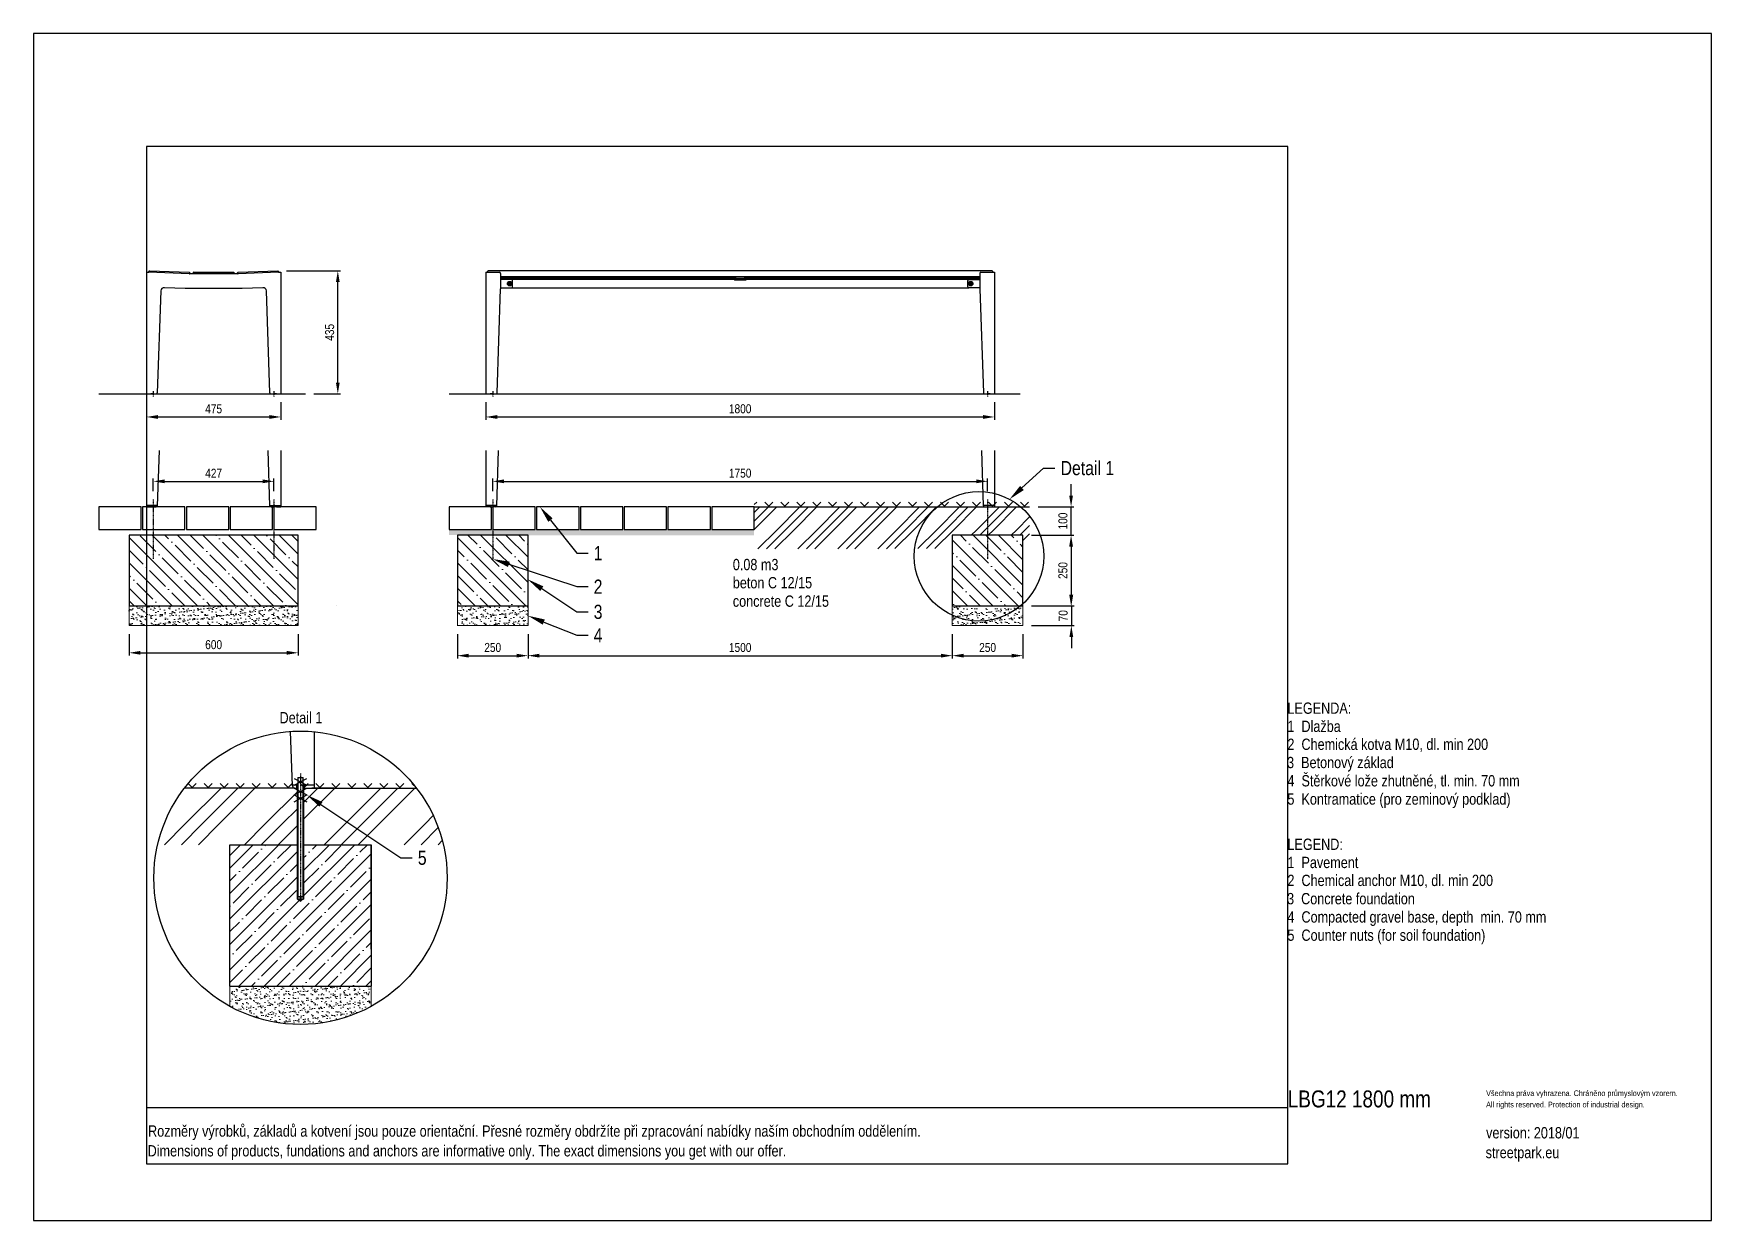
# Model space of a CAD drawing. Header units: millimetres. Extents: x 22162 to 28102, y 3160 to 7360.
import ezdxf
from ezdxf import colors
from ezdxf.entities.mleader import LeaderData, LeaderLine
from ezdxf.lldxf.tags import DXFTag
from ezdxf.math import Vec2, Vec3

# ---------------------------------------------------------------- set-up
doc = ezdxf.new("R2010")
doc.units = ezdxf.units.MM
doc.header["$LTSCALE"] = 0.3
doc.linetypes.add('DashDot', pattern=[15, 9, -3, 0, -3])
doc.layers.add('Nekreslit', color=6, linetype='Continuous', plot=False)
doc.layers.add('SRAFY', color=251, linetype='Continuous', lineweight=13)
doc.styles.add('SEACAD_Arial', font='arial.ttf', dxfattribs={"width": 0.8})
tags = doc.linetypes.add('HIDDEN2', pattern=[4.7625, 3.175, -1.5875]).pattern_tags.tags
tags[6:7] = [DXFTag(74, 4), DXFTag(75, 0), DXFTag(340, '0'), DXFTag(46, 0.0), DXFTag(50, 0.0), DXFTag(44, 0.0), DXFTag(45, 0.0)]
tags[4:5] = [DXFTag(74, 4), DXFTag(75, 0), DXFTag(340, '0'), DXFTag(46, 0.0), DXFTag(50, 0.0), DXFTag(44, 0.0), DXFTag(45, 0.0)]
doc.dimstyles.new('ISO-25', dxfattribs={"dimtxt": 1.6, "dimasz": 2, "dimexe": 0.5, "dimexo": 1.5, "dimtad": 1, "dimdec": 0, "dimtxsty": 'SEACAD_Arial', "dimcen": 2, "dimadec": 0, "dimazin": 0, "dimtfac": 1, "dimtdec": 0, "dimtmove": 0, "dimatfit": 3, "dimfxl": 1, "dimarcsym": 0})

# ---------------------------------------------------------------- blocks, each defined once
blk = doc.blocks.new('*D177')
at = {"color": 0, "lineweight": -2, "transparency": 16777216}
for p, q in [((23787.6, 5740.8), (23787.6, 5785)), ((23827.6, 5775), (25499.6, 5775)), ((25539.6, 5740.8), (25539.6, 5785))]:
    blk.add_line(p, q, dxfattribs=at)
at = {"color": 0, "transparency": 16777216}
for points in [[(23827.6, 5781.7), (23827.6, 5768.3), (23787.6, 5775)], [(25499.6, 5781.7), (25499.6, 5768.3), (25539.6, 5775)]]:
    blk.add_solid(points, dxfattribs=at)
at = {"layer": 'Defpoints', "color": 0, "transparency": 16777216}
for p in [(25539.6, 5775), (23787.6, 5710.8), (25539.6, 5710.8)]:
    blk.add_point(p, dxfattribs=at)
at = {"color": 0, "transparency": 16777216, "insert": (24663.6, 5803.8), "char_height": 32, "attachment_point": 5, "style": 'SEACAD_Arial'}
blk.add_mtext('1750', dxfattribs=at)
blk = doc.blocks.new('*D178')
at = {"color": 0, "lineweight": -2, "transparency": 16777216}
for p, q in [((25708.7, 5584.4), (25845.1, 5584.4)), ((25835.1, 5544.4), (25835.1, 5374.4)), ((25694.6, 5334.4), (25845.1, 5334.4))]:
    blk.add_line(p, q, dxfattribs=at)
at = {"color": 0, "transparency": 16777216}
for points in [[(25828.4, 5544.4), (25841.8, 5544.4), (25835.1, 5584.4)], [(25828.4, 5374.4), (25841.8, 5374.4), (25835.1, 5334.4)]]:
    blk.add_solid(points, dxfattribs=at)
at = {"layer": 'Defpoints', "color": 0, "transparency": 16777216}
for p in [(25678.7, 5584.4), (25664.6, 5334.4), (25835.1, 5334.4)]:
    blk.add_point(p, dxfattribs=at)
at = {"color": 0, "transparency": 16777216, "insert": (25806.3, 5459.4), "char_height": 32, "attachment_point": 5, "rotation": 90, "style": 'SEACAD_Arial'}
blk.add_mtext('250', dxfattribs=at)
blk = doc.blocks.new('*D179')
at = {"color": 0, "lineweight": -2, "transparency": 16777216}
for p, q in [((25836.1, 5374.4), (25836.1, 5414.4)), ((25694.6, 5334.4), (25846.1, 5334.4)), ((25836.1, 5334.4), (25836.1, 5264.4)), ((25694.6, 5264.4), (25846.1, 5264.4)), ((25836.1, 5224.4), (25836.1, 5184.4))]:
    blk.add_line(p, q, dxfattribs=at)
at = {"color": 0, "transparency": 16777216}
for points in [[(25829.4, 5374.4), (25842.7, 5374.4), (25836.1, 5334.4)], [(25829.4, 5224.4), (25842.7, 5224.4), (25836.1, 5264.4)]]:
    blk.add_solid(points, dxfattribs=at)
at = {"layer": 'Defpoints', "color": 0, "transparency": 16777216}
for p in [(25664.6, 5334.4), (25664.6, 5264.4), (25836.1, 5264.4)]:
    blk.add_point(p, dxfattribs=at)
at = {"color": 0, "transparency": 16777216, "insert": (25807.2, 5299.4), "char_height": 32, "attachment_point": 5, "rotation": 90, "style": 'SEACAD_Arial'}
blk.add_mtext('70', dxfattribs=at)
blk = doc.blocks.new('*D180')
at = {"color": 0, "lineweight": -2, "transparency": 16777216}
for p, q in [((23662.6, 5234.4), (23662.6, 5148.1)), ((23912.6, 5234.4), (23912.6, 5148.1)), ((23702.6, 5158.1), (23872.6, 5158.1))]:
    blk.add_line(p, q, dxfattribs=at)
at = {"color": 0, "transparency": 16777216}
for points in [[(23702.6, 5164.8), (23702.6, 5151.5), (23662.6, 5158.1)], [(23872.6, 5164.8), (23872.6, 5151.5), (23912.6, 5158.1)]]:
    blk.add_solid(points, dxfattribs=at)
at = {"layer": 'Defpoints', "color": 0, "transparency": 16777216}
for p in [(23662.6, 5264.4), (23912.6, 5264.4), (23912.6, 5158.1)]:
    blk.add_point(p, dxfattribs=at)
at = {"color": 0, "transparency": 16777216, "insert": (23787.6, 5187), "char_height": 32, "attachment_point": 5, "style": 'SEACAD_Arial'}
blk.add_mtext('250', dxfattribs=at)
blk = doc.blocks.new('*D181')
at = {"color": 0, "lineweight": -2, "transparency": 16777216}
for p, q in [((25414.6, 5234.4), (25414.6, 5148.1)), ((25664.6, 5234.4), (25664.6, 5148.1)), ((25454.6, 5158.1), (25624.6, 5158.1))]:
    blk.add_line(p, q, dxfattribs=at)
at = {"color": 0, "transparency": 16777216}
for points in [[(25454.6, 5164.8), (25454.6, 5151.4), (25414.6, 5158.1)], [(25624.6, 5164.8), (25624.6, 5151.4), (25664.6, 5158.1)]]:
    blk.add_solid(points, dxfattribs=at)
at = {"layer": 'Defpoints', "color": 0, "transparency": 16777216}
for p in [(25414.6, 5264.4), (25664.6, 5264.4), (25664.6, 5158.1)]:
    blk.add_point(p, dxfattribs=at)
at = {"color": 0, "transparency": 16777216, "insert": (25539.6, 5186.9), "char_height": 32, "attachment_point": 5, "style": 'SEACAD_Arial'}
blk.add_mtext('250', dxfattribs=at)
blk = doc.blocks.new('*D175')
at = {"color": 0, "lineweight": -2, "transparency": 16777216}
for p, q in [((23912.6, 5234.4), (23912.6, 5148.1)), ((25414.6, 5234.4), (25414.6, 5148.1)), ((23952.6, 5158.1), (25374.6, 5158.1))]:
    blk.add_line(p, q, dxfattribs=at)
at = {"color": 0, "transparency": 16777216}
for points in [[(23952.6, 5164.8), (23952.6, 5151.4), (23912.6, 5158.1)], [(25374.6, 5164.8), (25374.6, 5151.4), (25414.6, 5158.1)]]:
    blk.add_solid(points, dxfattribs=at)
at = {"layer": 'Defpoints', "color": 0, "transparency": 16777216}
for p in [(23912.6, 5264.4), (25414.6, 5264.4), (25414.6, 5158.1)]:
    blk.add_point(p, dxfattribs=at)
at = {"color": 0, "transparency": 16777216, "insert": (24663.6, 5186.9), "char_height": 32, "attachment_point": 5, "style": 'SEACAD_Arial'}
blk.add_mtext('1500', dxfattribs=at)
blk = doc.blocks.new('*D176')
at = {"color": 0, "lineweight": -2, "transparency": 16777216}
for p, q in [((25835.1, 5724.7), (25835.1, 5764.7)), ((25718.1, 5684.7), (25845.1, 5684.7)), ((25835.1, 5584.4), (25835.1, 5684.7)), ((25694.6, 5584.4), (25845.1, 5584.4)), ((25835.1, 5544.4), (25835.1, 5504.4))]:
    blk.add_line(p, q, dxfattribs=at)
at = {"color": 0, "transparency": 16777216}
for points in [[(25828.4, 5724.7), (25841.8, 5724.7), (25835.1, 5684.7)], [(25828.4, 5544.4), (25841.8, 5544.4), (25835.1, 5584.4)]]:
    blk.add_solid(points, dxfattribs=at)
at = {"layer": 'Defpoints', "color": 0, "transparency": 16777216}
for p in [(25688.1, 5684.7), (25835.1, 5684.7), (25664.6, 5584.4)]:
    blk.add_point(p, dxfattribs=at)
at = {"color": 0, "transparency": 16777216, "insert": (25806.3, 5634.6), "char_height": 32, "attachment_point": 5, "rotation": 90, "style": 'SEACAD_Arial'}
blk.add_mtext('100', dxfattribs=at)
blk = doc.blocks.new('*D170')
at = {"color": 0, "lineweight": -2, "transparency": 16777216}
for p, q in [((22500.6, 5234.5), (22500.6, 5158.2)), ((23098.6, 5234.5), (23098.6, 5158.2)), ((22540.6, 5168.2), (23058.6, 5168.2))]:
    blk.add_line(p, q, dxfattribs=at)
at = {"color": 0, "transparency": 16777216}
for points in [[(22540.6, 5174.9), (22540.6, 5161.5), (22500.6, 5168.2)], [(23058.6, 5174.9), (23058.6, 5161.5), (23098.6, 5168.2)]]:
    blk.add_solid(points, dxfattribs=at)
at = {"layer": 'Defpoints', "color": 0, "transparency": 16777216}
for p in [(22500.6, 5264.5), (23098.6, 5264.5), (23098.6, 5168.2)]:
    blk.add_point(p, dxfattribs=at)
at = {"color": 0, "transparency": 16777216, "insert": (22799.6, 5197), "char_height": 32, "attachment_point": 5, "style": 'SEACAD_Arial'}
blk.add_mtext('600', dxfattribs=at)
blk = doc.blocks.new('*D171')
at = {"color": 0, "lineweight": -2, "transparency": 16777216}
for p, q in [((23763.6, 6054.7), (23763.6, 5992.8)), ((23803.6, 6002.8), (25523.6, 6002.8)), ((25563.6, 6054.7), (25563.6, 5992.8))]:
    blk.add_line(p, q, dxfattribs=at)
at = {"color": 0, "transparency": 16777216}
for points in [[(23803.6, 6009.5), (23803.6, 5996.1), (23763.6, 6002.8)], [(25523.6, 6009.5), (25523.6, 5996.1), (25563.6, 6002.8)]]:
    blk.add_solid(points, dxfattribs=at)
at = {"layer": 'Defpoints', "color": 0, "transparency": 16777216}
for p in [(23763.6, 6084.7), (25563.6, 6084.7), (25563.6, 6002.8)]:
    blk.add_point(p, dxfattribs=at)
at = {"color": 0, "transparency": 16777216, "insert": (24663.6, 6031.6), "char_height": 32, "attachment_point": 5, "style": 'SEACAD_Arial'}
blk.add_mtext('1800', dxfattribs=at)
blk = doc.blocks.new('*D172')
at = {"color": 0, "lineweight": -2, "transparency": 16777216}
for p, q in [((22562.1, 6054.7), (22562.1, 5992.8)), ((22602.1, 6002.8), (22997.1, 6002.8)), ((23037.1, 6054.7), (23037.1, 5992.8))]:
    blk.add_line(p, q, dxfattribs=at)
at = {"color": 0, "transparency": 16777216}
for points in [[(22602.1, 6009.5), (22602.1, 5996.1), (22562.1, 6002.8)], [(22997.1, 6009.5), (22997.1, 5996.1), (23037.1, 6002.8)]]:
    blk.add_solid(points, dxfattribs=at)
at = {"layer": 'Defpoints', "color": 0, "transparency": 16777216}
for p in [(22562.1, 6084.7), (23037.1, 6084.7), (23037.1, 6002.8)]:
    blk.add_point(p, dxfattribs=at)
at = {"color": 0, "transparency": 16777216, "insert": (22799.6, 6031.6), "char_height": 32, "attachment_point": 5, "style": 'SEACAD_Arial'}
blk.add_mtext('475', dxfattribs=at)
blk = doc.blocks.new('*D197')
at = {"color": 0, "lineweight": -2, "transparency": 16777216}
for p, q in [((23057, 6519.9), (23249.2, 6519.9)), ((23239.2, 6124.7), (23239.2, 6479.9)), ((23154.4, 6084.7), (23249.2, 6084.7))]:
    blk.add_line(p, q, dxfattribs=at)
at = {"color": 0, "transparency": 16777216}
for points in [[(23232.5, 6479.9), (23245.8, 6479.9), (23239.2, 6519.9)], [(23232.5, 6124.7), (23245.8, 6124.7), (23239.2, 6084.7)]]:
    blk.add_solid(points, dxfattribs=at)
at = {"layer": 'Defpoints', "color": 0, "transparency": 16777216}
for p in [(23027, 6519.9), (23239.2, 6519.9), (23124.4, 6084.7)]:
    blk.add_point(p, dxfattribs=at)
at = {"color": 0, "transparency": 16777216, "insert": (23210.3, 6302.3), "char_height": 32, "attachment_point": 5, "rotation": 90, "style": 'SEACAD_Arial'}
blk.add_mtext('435', dxfattribs=at)
blk = doc.blocks.new('*D201')
at = {"color": 0, "lineweight": -2, "transparency": 16777216}
for p, q in [((22586.1, 5740.7), (22586.1, 5785)), ((22626.1, 5775), (22973.1, 5775)), ((23013.1, 5740.7), (23013.1, 5785))]:
    blk.add_line(p, q, dxfattribs=at)
at = {"color": 0, "transparency": 16777216}
for points in [[(22626.1, 5781.7), (22626.1, 5768.3), (22586.1, 5775)], [(22973.1, 5781.7), (22973.1, 5768.3), (23013.1, 5775)]]:
    blk.add_solid(points, dxfattribs=at)
at = {"layer": 'Defpoints', "color": 0, "transparency": 16777216}
for p in [(23013.1, 5775), (22586.1, 5710.7), (23013.1, 5710.7)]:
    blk.add_point(p, dxfattribs=at)
at = {"color": 0, "transparency": 16777216, "insert": (22799.6, 5803.6), "char_height": 32, "attachment_point": 5, "style": 'SEACAD_Arial'}
blk.add_mtext('427', dxfattribs=at)

msp = doc.modelspace()

# ---------------------------------------------------------------- hatches: boundary and pattern name
at = {"layer": 'SRAFY'}
h = msp.add_hatch(dxfattribs=at)
h.set_pattern_fill('TERACO', color=256, scale=20)
h.set_pattern_definition([(45, (17297.682, 370.084), (-28.28427, 28.28427), [20, -20]), (135, (17354.25, 370.084), (-28.28427, -28.28427), [20, -20])])
h.paths.add_polyline_path([(24713.2, 5684.7), (24713.2, 5707.8), (25688.1, 5707.8), (25688.1, 5684.8)])
h = msp.add_hatch(dxfattribs=at)
h.set_pattern_fill('GOST_GROUND', color=256, scale=10)
h.set_pattern_definition([(45, (17297.68, 370.08), (141.4214, -9e-15), [200]), (45, (17327.68, 370.08), (141.4214, -9e-15), [200]), (45, (17357.68, 370.08), (141.4214, -9e-15), [200])])
h.paths.add_polyline_path([(25414.6, 5537.1), (24713.1, 5536), (24713.1, 5683.7), (25688.1, 5684.7), (25688.1, 5537.3), (25664.6, 5537.3), (25664.6, 5584.4), (25414.6, 5584.4)])
h = msp.add_hatch(dxfattribs=at)
h.set_pattern_fill('ANSI35', color=256, scale=10, angle=90)
h.set_pattern_definition([(135, (15613.28, 71.07), (-44.9013, -44.9013), []), (135, (15613.28, 115.974), (-44.9013, -44.9013), [79.375, -15.875, 0, -15.875])])
h.paths.add_polyline_path([(22500.6, 5584.9), (22500.6, 5334.5), (23098.7, 5334.5), (23098.6, 5584.5)])
h = msp.add_hatch(dxfattribs=at)
h.set_pattern_fill('AR-SAND', color=256, scale=0.5)
h.set_pattern_definition([(37.5, (17097.682, 370.084), (-0.800016, 24.47066), [0, -19.304, 0, -21.59, 0, -20.6375]), (7.5, (17097.682, 370.084), (22.47616, 35.84126), [0, -10.414, 0, -17.399, 0, -6.6675]), (327.5, (17082.061, 370.084), (39.54962, 0.07186), [0, -6.35, 0, -22.86, 0, -29.845]), (317.5, (17082.06, 370.084), (38.17782, 11.14647), [0, -3.175, 0, -14.986, 0, -17.145])])
h.paths.add_polyline_path([(23633.1, 5604.7), (23633.1, 5584.8), (23663.7, 5584.7), (23783.6, 5584.6), (23783.6, 5604.7)])
h.paths.add_polyline_path([(24713.1, 5584.4), (24713.1, 5604.7), (23783.6, 5604.7), (23783.6, 5584.6), (23913.6, 5584.4)])
h = msp.add_hatch(dxfattribs=at)
h.set_pattern_fill('ANSI35', color=256, scale=10, angle=90)
h.set_pattern_definition([(135, (17041.67, 74.32), (-44.9013, -44.9013), []), (135, (17041.67, 119.224), (-44.9013, -44.9013), [79.375, -15.875, 0, -15.875])])
h.paths.add_polyline_path([(23662.6, 5584.8), (23662.6, 5334.4), (23912.6, 5334.4), (23912.6, 5584.4)])
h = msp.add_hatch(dxfattribs=at)
h.set_pattern_fill('ANSI35', color=256, scale=10, angle=90)
h.set_pattern_definition([(135, (17348.165, 74.295), (-44.9013, -44.9013), []), (135, (17348.165, 119.196), (-44.9013, -44.9013), [79.375, -15.875, 0, -15.875])])
h.paths.add_polyline_path([(25664.6, 5584.4), (25414.6, 5584.4), (25414.6, 5334.4), (25664.6, 5334.4)])
h = msp.add_hatch(dxfattribs=at)
h.set_pattern_fill('AR-SAND', color=256, scale=0.5)
h.set_pattern_definition([(37.5, (17111.147, 74.407), (-0.800016, 24.47066), [0, -19.304, 0, -21.59, 0, -20.6375]), (7.5, (17111.147, 74.407), (22.47616, 35.84126), [0, -10.414, 0, -17.399, 0, -6.6675]), (327.5, (17095.526, 74.407), (39.54962, 0.07186), [0, -6.35, 0, -22.86, 0, -29.845]), (317.5, (17095.526, 74.407), (38.17782, 11.14647), [0, -3.175, 0, -14.986, 0, -17.145])])
h.paths.add_polyline_path([(23098.6, 5264.5), (23098.6, 5334.5), (22500.6, 5334.5), (22500.6, 5264.5)])
h = msp.add_hatch(dxfattribs=at)
h.set_pattern_fill('AR-SAND', color=256, scale=0.5)
h.set_pattern_definition([(37.5, (17061.682, 74.295), (-0.800016, 24.47066), [0, -19.304, 0, -21.59, 0, -20.6375]), (7.5, (17061.682, 74.295), (22.47616, 35.84126), [0, -10.414, 0, -17.399, 0, -6.6675]), (327.5, (17046.061, 74.295), (39.54962, 0.07186), [0, -6.35, 0, -22.86, 0, -29.845]), (317.5, (17046.06, 74.295), (38.17782, 11.14647), [0, -3.175, 0, -14.986, 0, -17.145])])
h.paths.add_polyline_path([(23912.6, 5334.4), (23662.6, 5334.4), (23662.6, 5264.4), (23912.6, 5264.4)])
h = msp.add_hatch(dxfattribs=at)
h.set_pattern_fill('AR-SAND', color=256, scale=0.5)
h.set_pattern_definition([(37.5, (17292.067, 805.645), (-0.800016, 24.47066), [0, -19.304, 0, -21.59, 0, -20.6375]), (7.5, (17292.067, 805.645), (22.47616, 35.84126), [0, -10.414, 0, -17.399, 0, -6.6675]), (327.5, (17276.446, 805.645), (39.54962, 0.07186), [0, -6.35, 0, -22.86, 0, -29.845]), (317.5, (17276.446, 805.645), (38.17782, 11.14647), [0, -3.175, 0, -14.986, 0, -17.145])])
h.paths.add_polyline_path([(25414.6, 5334.4), (25664.6, 5334.4), (25664.6, 5264.4), (25414.6, 5264.4)])
h = msp.add_hatch(dxfattribs=at)
h.set_pattern_fill('TERACO', color=256, scale=20)
h.set_pattern_definition([(45, (14860.5, -625.426), (-28.28427, 28.28427), [20, -20]), (135, (14917.07, -625.426), (-28.28427, -28.28427), [20, -20])])
h.paths.add_polyline_path([(22705.3, 4689.2), (22705.3, 4712.3), (23508.9, 4712.3), (23508.9, 4689.2)])
h = msp.add_hatch(dxfattribs=at)
h.set_pattern_fill('GOST_GROUND', color=256, scale=20)
h.set_pattern_definition([(45, (15628.1, 320.08), (282.8427, -2e-14), [400]), (45, (15688.1, 320.08), (282.8427, -2e-14), [400]), (45, (15748.1, 320.08), (282.8427, -2e-14), [400])])
h.paths.add_polyline_path([(23097.1, 4689.3), (23075.1, 4689.2), (22696.1, 4689.3, 0.107975), (22601.3, 4489), (22857.1, 4489), (23097.1, 4489)])
h.paths.add_polyline_path([(23518, 4689.3), (23139.1, 4689.3), (23117.1, 4689.3), (23117.1, 4489), (23357.1, 4489), (23612.9, 4489, 0.107975)])
h = msp.add_hatch(dxfattribs=at)
h.set_pattern_fill('ANSI35', color=256, scale=10, angle=0.00001)
h.set_pattern_definition([(45, (15628.1, 320.084), (-44.9013, 44.90127), []), (45, (15673, 320.084), (-44.9013, 44.90127), [79.375, -15.875, 0, -15.875])])
h.paths.add_polyline_path([(23357.1, 4489), (23117.1, 4489), (23117.1, 4298), (23097.1, 4298), (23097.1, 4489), (22857.1, 4489), (22857.1, 3989), (23357.1, 3989)])
h = msp.add_hatch(dxfattribs=at)
h.set_pattern_fill('AR-SAND', color=256, scale=0.5, angle=0.00001)
h.set_pattern_definition([(37.5, (15628.1, 320.084), (-0.80002, 24.47066), [0, -19.304, 0, -21.59, 0, -20.6375]), (7.5, (15628.1, 320.084), (22.47616, 35.84126), [0, -10.414, 0, -17.399, 0, -6.6675]), (327.5, (15612.48, 320.084), (39.54962, 0.071866), [0, -6.35, 0, -22.86, 0, -29.845]), (317.5, (15612.48, 320.084), (38.17782, 11.14647), [0, -3.175, 0, -14.986, 0, -17.145])])
h.paths.add_polyline_path([(22857.1, 3989), (22857.1, 3917.1, 0.256659), (23357.1, 3917.1), (23357.1, 3989)])

# ---------------------------------------------------------------- linework, layer by layer
at = {"linetype": 'Continuous'}
for p, q in [((22562.1, 6514.7), (22567.1, 6514.7)), ((22562.1, 6514.7), (22562.1, 6084.7)), ((22567.1, 6514.7), (22570.1, 6514.7)), ((22570, 6514.7), (22570.1, 6518)), ((22712.6, 6509.8), (22570.1, 6514.7)), ((22572.2, 6519.9), (22713.1, 6515)), ((22885.2, 6509.7), (22714, 6509.7)), ((22715, 6512.9), (22714.9, 6509.7)), ((22727.1, 6509.7), (22727.1, 6512.7)), ((22729.1, 6514.7), (22870.1, 6514.7)), ((22872.1, 6512.7), (22872.1, 6509.7)), ((22884.3, 6509.7), (22884.2, 6512.9)), ((22886.1, 6515), (23027, 6519.9)), ((23029.1, 6514.7), (22886.6, 6509.8)), ((23029.1, 6518), (23029.2, 6514.7)), ((23029.1, 6514.7), (23032.1, 6514.7)), ((23032.1, 6514.7), (23037.1, 6514.7)), ((23037.1, 6514.7), (23037.1, 6084.7)), ((23763.6, 6514.7), (23768.6, 6514.7)), ((23763.6, 6514.7), (23763.6, 6084.7)), ((23768.6, 6514.7), (23811.6, 6514.7)), ((23769.6, 6514.7), (23769.6, 6518)), ((25555.7, 6519.9), (23771.6, 6519.9)), ((25555.7, 6519.9), (23771.6, 6519.9)), ((23815.6, 6510.7), (23815.6, 6456.7)), ((25511.6, 6499), (23815.6, 6499)), ((23815.6, 6494), (24643.6, 6494)), ((23815.6, 6494), (24643.6, 6494)), ((24643.6, 6493.7), (23815.6, 6493.7)), ((23853.6, 6489.7), (23815.6, 6489.7)), ((23840.1, 6474.7), (23843.9, 6481.2)), ((23843.9, 6468.2), (23840.1, 6474.7)), ((23843.9, 6481.2), (23851.4, 6481.2)), ((23851.4, 6481.2), (23855.1, 6474.7)), ((23855.1, 6474.7), (23851.4, 6468.2)), ((24643.6, 6489.7), (23853.6, 6489.7)), ((23857.6, 6463.7), (23857.6, 6485.7)), ((24643.6, 6492.3), (24643.6, 6498.3)), ((24643.6, 6492.3), (24643.6, 6487.6)), ((24643.6, 6487.6), (24643.6, 6487.5)), ((24683.6, 6487.6), (24643.6, 6487.6)), ((24683.6, 6487.5), (24643.6, 6487.5)), ((24679.6, 6498.4), (24647.6, 6498.4)), ((24647.6, 6498.4), (24647.6, 6492.4)), ((24679.6, 6492.4), (24647.6, 6492.4)), ((24679.6, 6492.4), (24679.6, 6498.4)), ((24683.6, 6498.3), (24683.6, 6492.3)), ((24683.6, 6494), (25511.6, 6494)), ((24683.6, 6494), (25511.6, 6494)), ((25511.6, 6493.7), (24683.6, 6493.7)), ((24683.6, 6492.3), (24683.6, 6487.6)), ((25473.6, 6489.7), (24683.6, 6489.7)), ((24683.6, 6487.6), (24683.6, 6487.5)), ((25469.6, 6463.7), (25469.6, 6485.7)), ((25472.1, 6474.7), (25475.9, 6481.2)), ((25475.9, 6468.2), (25472.1, 6474.7)), ((25473.6, 6489.7), (25511.6, 6489.7)), ((25475.9, 6481.2), (25483.4, 6481.2)), ((25483.4, 6481.2), (25487.1, 6474.7)), ((25487.1, 6474.7), (25483.4, 6468.2)), ((25511.6, 6510.7), (25511.6, 6456.7)), ((25515.6, 6514.7), (25558.6, 6514.7)), ((25557.6, 6514.7), (25557.6, 6518)), ((25558.6, 6514.7), (25563.6, 6514.7)), ((25563.6, 6514.7), (25563.6, 6084.7)), ((22612.8, 6448.8), (22600.2, 6088.6)), ((22699.1, 6457.7), (22625.2, 6460.3)), ((22900.1, 6457.7), (22699.1, 6457.7)), ((22974, 6460.3), (22900.1, 6457.7)), ((22999, 6088.6), (22986.4, 6448.8)), ((23802.8, 6088.6), (23815.6, 6456.7)), ((23815.6, 6459.7), (23853.6, 6459.7)), ((23851.4, 6468.2), (23843.9, 6468.2)), ((23853.6, 6459.7), (25473.6, 6459.7)), ((25511.6, 6459.7), (25473.6, 6459.7)), ((25483.4, 6468.2), (25475.9, 6468.2)), ((25511.6, 6456.7), (25524.5, 6088.6)), ((22562.1, 6084.7), (22567.1, 6084.7)), ((22567.1, 6084.7), (22576.9, 6084.7)), ((22577.1, 6084.7), (22576.9, 6084.7)), ((22585.1, 6084.7), (22577.1, 6084.7)), ((22585.3, 6084.7), (22585.1, 6084.7)), ((22585.3, 6084.7), (22596.2, 6084.7)), ((23003, 6084.7), (23013.9, 6084.7)), ((23014.1, 6084.7), (23013.9, 6084.7)), ((23022.1, 6084.7), (23014.1, 6084.7)), ((23022.3, 6084.7), (23022.1, 6084.7)), ((23022.3, 6084.7), (23032.1, 6084.7)), ((23032.1, 6084.7), (23037.1, 6084.7)), ((23763.6, 6084.7), (23768.6, 6084.7)), ((23768.6, 6084.7), (23778.4, 6084.7)), ((23778.6, 6084.7), (23778.4, 6084.7)), ((23786.6, 6084.7), (23778.6, 6084.7)), ((23786.8, 6084.7), (23786.6, 6084.7)), ((23786.8, 6084.7), (23798.8, 6084.7)), ((25528.5, 6084.7), (25540.4, 6084.7)), ((25540.6, 6084.7), (25540.4, 6084.7)), ((25548.6, 6084.7), (25540.6, 6084.7)), ((25548.8, 6084.7), (25548.6, 6084.7)), ((25548.8, 6084.7), (25558.6, 6084.7)), ((25558.6, 6084.7), (25563.6, 6084.7)), ((22562.1, 5884.7), (22562.1, 5684.7)), ((22607.1, 5884.7), (22600.2, 5688.6)), ((22999, 5688.6), (22992.1, 5884.7)), ((23037.1, 5884.7), (23037.1, 5684.7)), ((22562.1, 5684.7), (22596.2, 5684.7)), ((23003, 5684.7), (23013.9, 5684.7)), ((23037.1, 5684.7), (23003, 5684.7)), ((23014.1, 5684.7), (23013.9, 5684.7)), ((23022.1, 5684.7), (23014.1, 5684.7)), ((23022.3, 5684.7), (23022.1, 5684.7)), ((23022.3, 5684.7), (23032.1, 5684.7)), ((23032.1, 5684.7), (23037.1, 5684.7))]:
    msp.add_line(p, q, dxfattribs=at)
at = {"color": 7, "linetype": 'Continuous'}
for p, q in [((22393.1, 6084.7), (23124.4, 6084.7)), ((23633.1, 6084.7), (25655, 6084.7)), ((22562.1, 5884.7), (22562.1, 5740.7)), ((23763.6, 5884.7), (23763.6, 5684.7)), ((23801.8, 5688.6), (23808.6, 5884.7)), ((25525.5, 5688.6), (25518.6, 5884.7)), ((25563.6, 5884.7), (25563.6, 5684.7)), ((22543.1, 5684.7), (22393.1, 5684.7)), ((22393.1, 5684.7), (22393.1, 5604.7)), ((22543.1, 5604.7), (22543.1, 5684.7)), ((22698.1, 5684.7), (22548.1, 5684.7)), ((22548.1, 5684.7), (22548.1, 5604.7)), ((22698.1, 5604.7), (22698.1, 5684.7)), ((22853.1, 5684.7), (22703.1, 5684.7)), ((22703.1, 5684.7), (22703.1, 5604.7)), ((22853.1, 5604.7), (22853.1, 5684.7)), ((23008.1, 5684.7), (22858.1, 5684.7)), ((22858.1, 5684.7), (22858.1, 5604.7)), ((23008.1, 5604.7), (23008.1, 5684.7)), ((23163.1, 5684.7), (23013.1, 5684.7)), ((23013.1, 5684.7), (23013.1, 5604.7)), ((23163.1, 5604.7), (23163.1, 5684.7)), ((23783.1, 5684.7), (23633.1, 5684.7)), ((23633.1, 5684.7), (23633.1, 5604.7)), ((23770.4, 5684.7), (23763.6, 5684.7)), ((23778.4, 5684.7), (23770.4, 5684.7)), ((23778.4, 5684.7), (23778.6, 5684.7)), ((23778.6, 5684.7), (23786.6, 5684.7)), ((23783.1, 5604.7), (23783.1, 5684.7)), ((23797.8, 5684.7), (23786.8, 5684.7)), ((23938.1, 5684.7), (23788.1, 5684.7)), ((23788.1, 5684.7), (23788.1, 5604.7)), ((23938.1, 5604.7), (23938.1, 5684.7)), ((24093.1, 5684.7), (23943.1, 5684.7)), ((23943.1, 5684.7), (23943.1, 5604.7)), ((24093.1, 5604.7), (24093.1, 5684.7)), ((24248.1, 5684.7), (24098.1, 5684.7)), ((24098.1, 5684.7), (24098.1, 5604.7)), ((24248.1, 5604.7), (24248.1, 5684.7)), ((24403.1, 5684.7), (24253.1, 5684.7)), ((24253.1, 5684.7), (24253.1, 5604.7)), ((24403.1, 5604.7), (24403.1, 5684.7)), ((24558.1, 5684.7), (24408.1, 5684.7)), ((24408.1, 5684.7), (24408.1, 5604.7)), ((24558.1, 5604.7), (24558.1, 5684.7)), ((24713.1, 5684.7), (24563.1, 5684.7)), ((24563.1, 5684.7), (24563.1, 5604.7)), ((24713.1, 5604.7), (24713.1, 5684.7)), ((25529.5, 5684.7), (25540.4, 5684.7)), ((25540.6, 5684.7), (25540.4, 5684.7)), ((25548.8, 5684.7), (25548.6, 5684.7)), ((25548.8, 5684.7), (25556.9, 5684.7)), ((25556.9, 5684.7), (25563.6, 5684.7)), ((22393.1, 5604.7), (22543.1, 5604.7)), ((22548.1, 5604.7), (22698.1, 5604.7)), ((22703.1, 5604.7), (22853.1, 5604.7)), ((22858.1, 5604.7), (23008.1, 5604.7)), ((23013.1, 5604.7), (23163.1, 5604.7)), ((23633.1, 5604.7), (23783.1, 5604.7)), ((23788.1, 5604.7), (23938.1, 5604.7)), ((23943.1, 5604.7), (24093.1, 5604.7)), ((24098.1, 5604.7), (24248.1, 5604.7)), ((24253.1, 5604.7), (24403.1, 5604.7)), ((24408.1, 5604.7), (24558.1, 5604.7)), ((24563.1, 5604.7), (24713.1, 5604.7)), ((23078.8, 4697), (23072.1, 4890)), ((23155.1, 4889), (23155.1, 4689.3)), ((23086.8, 4689.3), (23097.1, 4689.3)), ((22857.1, 3989), (22857.1, 4489)), ((22857.1, 4489), (23097.1, 4489)), ((23117.1, 4489), (23357.1, 4489)), ((23357.1, 4489), (23357.1, 3989)), ((23357.1, 4368), (23357.1, 4488)), ((23357.1, 4119.7), (23357.1, 4488)), ((22857.1, 3989), (23357.1, 3989))]:
    msp.add_line(p, q, dxfattribs=at)
at = {"color": 0, "linetype": 'DashDot', "ltscale": 0.1}
for p, q in [((22586.1, 6094.7), (22586.1, 6074.7)), ((23013.1, 6094.7), (23013.1, 6074.7)), ((23787.6, 6094.7), (23787.6, 6074.7)), ((25539.6, 6094.7), (25539.6, 6074.7)), ((23013.1, 5694.7), (23013.1, 5674.7))]:
    msp.add_line(p, q, dxfattribs=at)
at = {"linetype": 'DashDot', "lineweight": 30}
for p, q in [((22586.1, 5710.7), (22586.1, 5500.1)), ((23013.1, 5710.7), (23013.1, 5500.1)), ((23787.6, 5710.8), (23787.6, 5500.1)), ((25539.6, 5710.8), (25539.6, 5500.1)), ((23107.1, 4741.3), (23107.1, 4286.6))]:
    msp.add_line(p, q, dxfattribs=at)
at = {"linetype": 'HIDDEN2', "ltscale": 0.5}
for p, q in [((22600.3, 5689.7), (22562.3, 5689.7)), ((22998.9, 5689.7), (23036.9, 5689.7))]:
    msp.add_line(p, q, dxfattribs=at)
at = {"lineweight": 15}
for p, q in [((23763.6, 5684.7), (23813.6, 5684.7)), ((23098.7, 4727.3), (23098.7, 4304)), ((23115.5, 4304), (23115.5, 4727.3)), ((23257.1, 4689.3), (23157.1, 4689.3))]:
    msp.add_line(p, q, dxfattribs=at)
at = {"linetype": 'HIDDEN2'}
for p, q in [((23801.8, 5689.7), (23763.8, 5689.7)), ((25563.6, 5689.7), (25525.4, 5689.7))]:
    msp.add_line(p, q, dxfattribs=at)
for p, q in [((24713.1, 5684.7), (25688.1, 5684.7)), ((22393.1, 5604.7), (22535.1, 5604.7)), ((23084.6, 4723.6), (23129.6, 4699.6)), ((23084.6, 4699.6), (23129.6, 4723.6)), ((23098.7, 4727.3), (23115.5, 4727.3)), ((23086.8, 4689.3), (22696.1, 4689.3)), ((23084.6, 4689.3), (23129.6, 4665.3)), ((23084.6, 4665.3), (23129.6, 4689.3)), ((23084.6, 4665.3), (23129.6, 4641.3)), ((23084.6, 4641.3), (23129.6, 4665.3)), ((23117.1, 4689.3), (23518, 4689.3)), ((23227.1, 4689.3), (23147.1, 4689.3)), ((23095.1, 4298), (23107.1, 4291)), ((23119.1, 4298), (23107.1, 4291))]:
    msp.add_line(p, q)
at = {"linetype": 'HIDDEN2', "ltscale": 0.1}
for p, q in [((23097.1, 4699.3), (23078.7, 4699.3)), ((23155.1, 4699.3), (23117.1, 4699.3))]:
    msp.add_line(p, q, dxfattribs=at)
at = {"color": 7, "linetype": 'HIDDEN2', "ltscale": 0.1}
for p, q in [((23093.1, 4699.3), (23093.1, 4689.3)), ((23121.1, 4689.3), (23121.1, 4699.3))]:
    msp.add_line(p, q, dxfattribs=at)
at = {"color": 7, "linetype": 'HIDDEN2'}
for p, q in [((23098.7, 4727.3), (23097.1, 4725.7)), ((23117.1, 4725.7), (23097.1, 4725.7)), ((23117.1, 4725.7), (23115.5, 4727.3)), ((23095.1, 4689.3), (23095.1, 4489)), ((23097.1, 4689.2), (23097.1, 4689.2)), ((23117.1, 4689.2), (23117.1, 4689.2)), ((23119.1, 4489), (23119.1, 4689.3)), ((23095.1, 4489), (23095.1, 4298)), ((23119.1, 4298), (23119.1, 4489)), ((23095.1, 4298), (23119.1, 4298)), ((23097.1, 4305.6), (23117.1, 4305.6)), ((23097.1, 4305.6), (23098.7, 4304)), ((23107.1, 4304), (23098.7, 4304)), ((23115.5, 4304), (23107.1, 4304)), ((23115.5, 4304), (23117.1, 4305.6))]:
    msp.add_line(p, q, dxfattribs=at)
at = {"color": 7}
for p, q in [((23097.1, 4725.7), (23097.1, 4305.6)), ((23117.1, 4305.6), (23117.1, 4725.7))]:
    msp.add_line(p, q, dxfattribs=at)
for points in [[(22500.6, 5334.5), (23098.6, 5334.5), (23098.6, 5584.5), (22500.5, 5584.8)], [(23662.6, 5334.4), (23912.6, 5334.4), (23912.6, 5584.4), (23662.6, 5584.8)], [(25414.6, 5334.4), (25664.6, 5334.4), (25664.6, 5584.4), (25414.6, 5584.4)]]:
    msp.add_lwpolyline(points, close=True)
at = {"linetype": 'Continuous'}
for centre, radius in [((23847.6, 6474.7), 8), ((23847.6, 6474.7), 6.49), ((23847.6, 6474.7), 4.38), ((23847.6, 6474.7), 3.23), ((25479.6, 6474.7), 8), ((25479.6, 6474.7), 6.49), ((25479.6, 6474.7), 4.38), ((25479.6, 6474.7), 3.23)]:
    msp.add_circle(centre, radius, dxfattribs=at)
msp.add_circle((25509.1, 5509.7), 229)
at = {"color": 7, "linetype": 'Continuous'}
for centre, radius in [((22627.1, 5684.7), 0.01), ((23143.2, 5684.7), 0.01), ((25688.1, 5684.7), 0.01), ((25688.1, 5684.7), 0.01), ((22548.6, 5334.5), 0.01), ((23235.1, 5334.4), 0.01), ((23913.7, 5334.4), 0.01), ((25413.7, 5334.4), 0.01), ((25413.7, 5334.4), 0.01), ((25663.7, 5334.4), 0.01), ((25663.7, 5334.4), 0.01), ((23107.1, 4372.1), 519.1)]:
    msp.add_circle(centre, radius, dxfattribs=at)
at = {"linetype": 'Continuous'}
for centre, radius, start, end in [((22572.1, 6517.9), 2, 88.00014, 178.00014), ((22714, 6549.7), 40, 268, 270), ((22713, 6513), 2, 358.00014, 88.00014), ((22729.1, 6512.7), 2, 90, 180), ((22870.1, 6512.7), 2, 0, 90), ((22886.2, 6513), 2, 92, 182), ((22885.2, 6549.7), 40, 270, 272), ((23027.1, 6517.9), 2, 2, 92), ((23811.6, 6510.7), 4, 0, 90), ((23853.6, 6485.7), 4, 0, 90), ((25473.6, 6485.7), 4, 90, 180), ((25515.6, 6510.7), 4, 90, 180), ((22624.8, 6448.3), 12, 88, 178), ((22974.4, 6448.3), 12, 2, 92), ((23853.6, 6463.7), 4, 270, 0), ((25473.6, 6463.7), 4, 180, 270), ((22596.2, 6088.7), 4, 270, 358), ((23003, 6088.7), 4, 182, 270), ((23798.8, 6088.7), 4, 270, 358), ((25528.5, 6088.7), 4, 182, 270), ((22596.2, 5688.7), 4, 270, 358), ((23003, 5688.7), 4, 182, 270), ((23003, 5688.7), 4, 182, 270)]:
    msp.add_arc(centre, radius, start, end, dxfattribs=at)
at = {"color": 7, "linetype": 'Continuous'}
for centre, radius, start, end in [((23797.8, 5688.7), 4, 270, 358), ((25529.5, 5688.7), 4, 182, 270), ((23086.8, 4697.3), 8, 182, 270)]:
    msp.add_arc(centre, radius, start, end, dxfattribs=at)
at = {"linetype": 'Continuous'}
for centre, major_axis, ratio, start_param, end_param in [((23771.6, 6517.9), (1.44, -1.44), 0.965689, 2.338741, 3.909538), ((23771.6, 6517.9), (1.44, -1.44), 0.965691, 2.338742, 3.909539), ((24647.6, 6498.3), (-4, 0), 0.034899, 4.712389, 6.283185), ((24647.6, 6492.3), (4, 0), 0.034899, 1.570796, 3.141593), ((24679.6, 6498.3), (-4, 0), 0.034899, 3.141593, 4.712389), ((24679.6, 6492.3), (4, 0), 0.034899, 0, 1.570796), ((25555.6, 6517.9), (-1.44, -1.44), 0.965689, 2.373648, 3.944444), ((25555.6, 6517.9), (-1.44, -1.44), 0.965691, 2.373647, 3.944443)]:
    msp.add_ellipse(centre, major_axis=major_axis, ratio=ratio, start_param=start_param, end_param=end_param, dxfattribs=at)
for centre in [(24663.6, 6492.1), (24663.6, 6488.2)]:
    msp.add_ellipse(centre, major_axis=(-3.5, 0), ratio=0.034899, dxfattribs=at)
at = {"layer": 'Nekreslit'}
msp.add_line((22562.1, 3559.6), (26602.1, 3559.6), dxfattribs=at)
for points in [[(22162.1, 3159.6), (28102.1, 3159.6), (28102.1, 7359.6), (22162.1, 7359.6)], [(22562.1, 3359.6), (26602.1, 3359.6), (26602.1, 6959.6), (22562.1, 6959.6)]]:
    msp.add_lwpolyline(points, close=True, dxfattribs=at)
at = {"layer": 'SRAFY'}
for p, q in [((22500.6, 5334.5), (22500.6, 5264.5)), ((23098.6, 5334.5), (23098.6, 5264.5)), ((23662.6, 5334.4), (23662.6, 5264.4)), ((23912.6, 5334.4), (23912.6, 5264.4)), ((25414.6, 5334.4), (25414.6, 5264.4)), ((25664.6, 5334.4), (25664.6, 5264.4)), ((22500.6, 5264.5), (23098.6, 5264.5)), ((23662.6, 5264.4), (23912.6, 5264.4)), ((25414.6, 5264.4), (25664.6, 5264.4)), ((22857.1, 3989), (23357.1, 3989)), ((22857.1, 3989), (22857.1, 3917.1)), ((23357.1, 3989), (23357.1, 3917.1))]:
    msp.add_line(p, q, dxfattribs=at)

# ---------------------------------------------------------------- texts
at = {"style": 'SEACAD_Arial', "width": 0.8}
for s, height, p in [('0.08 m3', 40, (24637.6, 5460.5)), ('beton C 12/15', 40, (24637.6, 5396.3)), ('concrete C 12/15', 40, (24637.6, 5331.1)), ('LEGENDA:', 40, (26601, 4952.4)), ('1  Dlažba', 40, (26601, 4888.1)), ('2  Chemická kotva M10, dl. min 200', 40, (26601, 4824.6)), ('3  Betonový základ', 40, (26599.8, 4760.1)), ('4  Štěrkové lože zhutněné, tl. min. 70 mm', 40, (26601, 4695.4)), ('5  Kontramatice (pro zeminový podklad)', 40, (26601, 4630.8)), ('LEGEND:', 40, (26601, 4470.7)), ('1  Pavement', 40, (26601, 4406.4)), ('2  Chemical anchor M10, dl. min 200', 40, (26601, 4342.9)), ('3  Concrete foundation', 40, (26599.8, 4278.3)), ('4  Compacted gravel base, depth  min. 70 mm', 40, (26601, 4213.6)), ('5  Counter nuts (for soil foundation)', 40, (26601, 4149)), ('LBG12 1800 mm ', 60, (26602.1, 3559.6)), ('All rights reserved. Protection of industrial design.', 20, (27304.4, 3559.6)), ('Všechna práva vyhrazena. Chráněno průmyslovým vzorem.', 20, (27304.4, 3599.6)), ('Rozměry výrobků, základů a kotvení jsou pouze orientační. Přesné rozměry obdržíte při zpracování nabídky naším obchodním oddělením.', 39.9982, (22567.5, 3455.9)), ('version: 2018/01', 40, (27304.4, 3449.8)), ('Dimensions of products, fundations and anchors are informative only. The exact dimensions you get with our offer.', 39.9982, (22565.9, 3386)), ('streetpark.eu', 40, (27302.8, 3379.9))]:
    msp.add_text(s, height=height, dxfattribs=at).set_placement(p)
at = {"insert": (23032.9, 4958.7), "char_height": 40, "attachment_point": 1, "style": 'SEACAD_Arial'}
msp.add_mtext_dynamic_manual_height_columns('Detail 1', width=226.121, gutter_width=200, heights=[0], dxfattribs=at)

# ---------------------------------------------------------------- dimensions: what is measured, and where the dimension line sits
for base, p1, p2, picture, middle in [((23239.2, 6519.9), (23124.4, 6084.7), (23027, 6519.9), '*D197', (23210.3, 6302.3)), ((25835.1, 5684.7), (25664.6, 5584.4), (25688.1, 5684.7), '*D176', (25806.3, 5634.6))]:
    dim = msp.add_linear_dim(base=base, p1=p1, p2=p2, angle=90, dimstyle='ISO-25')
    dim.commit()
    dim.dimension.update_dxf_attribs({"geometry": picture, "text_midpoint": middle})
for base, p1, p2, picture, middle in [((23037.1, 6002.8), (22562.1, 6084.7), (23037.1, 6084.7), '*D172', (22799.6, 6031.6)), ((23013.1, 5775), (22586.1, 5710.7), (23013.1, 5710.7), '*D201', (22799.6, 5803.6))]:
    dim = msp.add_linear_dim(base=base, p1=p1, p2=p2, dimstyle='ISO-25')
    dim.commit()
    dim.dimension.update_dxf_attribs({"geometry": picture, "text_midpoint": middle})
for base, p1, p2, override, picture, middle in [((25563.6, 6002.8), (23763.6, 6084.7), (25563.6, 6084.7), {"dimrnd": 10}, '*D171', (24663.6, 6031.6)), ((25539.6, 5775), (23787.6, 5710.8), (25539.6, 5710.8), {"dimscale": 0, "dimrnd": 10}, '*D177', (24663.6, 5803.8)), ((23098.6, 5168.2), (22500.6, 5264.5), (23098.6, 5264.5), {"dimscale": 0, "dimrnd": 10, "dimtix": 0, "dimtofl": 1, "dimtmove": 0, "dimatfit": 3}, '*D170', (22799.6, 5197)), ((23912.6, 5158.1), (23662.6, 5264.4), (23912.6, 5264.4), {"dimscale": 0, "dimtix": 0, "dimtofl": 1, "dimtmove": 0, "dimatfit": 3}, '*D180', (23787.6, 5187)), ((25414.6, 5158.1), (23912.6, 5264.4), (25414.6, 5264.4), {"dimscale": 0, "dimrnd": 10, "dimtix": 0, "dimtofl": 1, "dimtmove": 0, "dimatfit": 3}, '*D175', (24663.6, 5186.9)), ((25664.6, 5158.1), (25414.6, 5264.4), (25664.6, 5264.4), {"dimscale": 0, "dimtix": 0, "dimtofl": 1, "dimtmove": 0, "dimatfit": 3}, '*D181', (25539.6, 5186.9))]:
    dim = msp.add_linear_dim(base=base, p1=p1, p2=p2, dimstyle='ISO-25', override=override)
    dim.commit()
    dim.dimension.update_dxf_attribs({"geometry": picture, "text_midpoint": middle})
for base, p1, p2, override, picture, middle in [((25835.1, 5334.4), (25678.7, 5584.4), (25664.6, 5334.4), {"dimscale": 0}, '*D178', (25806.3, 5459.4)), ((25836.1, 5264.4), (25664.6, 5334.4), (25664.6, 5264.4), {"dimscale": 0, "dimtmove": 1}, '*D179', (25807.2, 5299.4))]:
    dim = msp.add_linear_dim(base=base, p1=p1, p2=p2, angle=90, dimstyle='ISO-25', override=override)
    dim.commit()
    dim.dimension.update_dxf_attribs({"geometry": picture, "text_midpoint": middle})

# ---------------------------------------------------------------- leaders
ml = msp.add_multileader_mtext('Standard')
ml.set_content('Detail 1', color=256, style='SEACAD_Arial')
ml.set_leader_properties(lineweight=-3)
ml.build(insert=Vec2(0, 0))
ml.multileader.update_dxf_attribs({"text_right_attachment_type": 6, "dogleg_length": 2, "arrow_head_size": 60, "scale": 20})
ctx = ml.context
ctx.base_point, ctx.scale, ctx.char_height, ctx.arrow_head_size, ctx.landing_gap_size, ctx.plane_origin = Vec3(25778, 5821.6), 20, 50, 60, 20, Vec3(26985.2, 5711.4)
ctx.right_attachment = 6
notes = []
notes.append((ctx, [(0, (1, 1, 0), (25738, 5821.6), (1, 0), 40, [(0, [(25616.9, 5711.3)], 0, [])])]))
ctx.mtext.insert, ctx.mtext.flow_direction = Vec3(25798, 5847), 5
ml = msp.add_multileader_mtext('Standard')
ml.set_content('1', color=256, style='SEACAD_Arial')
ml.set_leader_properties()
ml.build(insert=Vec2(0, 0))
ml.multileader.update_dxf_attribs({"text_right_attachment_type": 6, "dogleg_length": 2, "arrow_head_size": 60, "scale": 20})
ctx = ml.context
ctx.base_point, ctx.scale, ctx.char_height, ctx.arrow_head_size, ctx.landing_gap_size, ctx.plane_origin = Vec3(24125.1, 5520.7), 20, 50, 60, 20, Vec3(23862.1, 5684.8)
ctx.right_attachment = 6
notes.append((ctx, [(0, (1, 1, 0), (24085.1, 5520.7), (1, 0), 40, [(0, [(23954.7, 5684.8)], 0, [])])]))
ctx.mtext.insert, ctx.mtext.flow_direction = Vec3(24145.1, 5545.7), 5
ml = msp.add_multileader_mtext('Standard')
ml.set_content('2', color=256, style='SEACAD_Arial')
ml.set_leader_properties()
ml.build(insert=Vec2(0, 0))
ml.multileader.update_dxf_attribs({"text_right_attachment_type": 6, "dogleg_length": 2, "arrow_head_size": 60, "scale": 20})
ctx = ml.context
ctx.base_point, ctx.scale, ctx.char_height, ctx.arrow_head_size, ctx.landing_gap_size, ctx.plane_origin = Vec3(24125.1, 5402.4), 20, 50, 60, 20, Vec3(23782.6, 5500.1)
ctx.right_attachment = 6
notes.append((ctx, [(0, (1, 1, 0), (24085.1, 5402.4), (1, 0), 40, [(0, [(23787.6, 5500.1)], 0, [])])]))
ctx.mtext.insert, ctx.mtext.flow_direction = Vec3(24145.1, 5427.4), 5
ml = msp.add_multileader_mtext('Standard')
ml.set_content('3', color=256, style='SEACAD_Arial')
ml.set_leader_properties()
ml.build(insert=Vec2(0, 0))
ml.multileader.update_dxf_attribs({"text_right_attachment_type": 6, "dogleg_length": 2, "arrow_head_size": 60, "scale": 20})
ctx = ml.context
ctx.base_point, ctx.scale, ctx.char_height, ctx.arrow_head_size, ctx.landing_gap_size, ctx.plane_origin = Vec3(24125.1, 5312.7), 20, 50, 60, 20, Vec3(23781.6, 5287.3)
ctx.right_attachment = 6
notes.append((ctx, [(0, (1, 1, 0), (24085.1, 5312.7), (1, 0), 40, [(0, [(23911.3, 5428.5)], 0, [])])]))
ctx.mtext.insert, ctx.mtext.flow_direction = Vec3(24145.1, 5338.2), 5
ml = msp.add_multileader_mtext('Standard')
ml.set_content('4', color=256, style='SEACAD_Arial')
ml.set_leader_properties()
ml.build(insert=Vec2(0, 0))
ml.multileader.update_dxf_attribs({"text_right_attachment_type": 6, "dogleg_length": 2, "arrow_head_size": 60, "scale": 20})
ctx = ml.context
ctx.base_point, ctx.scale, ctx.char_height, ctx.arrow_head_size, ctx.landing_gap_size, ctx.plane_origin = Vec3(24125.1, 5230.2), 20, 50, 60, 20, Vec3(23702.5, 5340.5)
ctx.right_attachment = 6
notes.append((ctx, [(0, (1, 1, 0), (24085.1, 5230.2), (1, 0), 40, [(0, [(23912.6, 5299.4)], 0, [])])]))
ctx.mtext.insert, ctx.mtext.flow_direction = Vec3(24145.1, 5255.2), 5
ml = msp.add_multileader_mtext('Standard')
ml.set_content('5', color=256, style='SEACAD_Arial')
ml.set_leader_properties()
ml.build(insert=Vec2(0, 0))
ml.multileader.update_dxf_attribs({"text_right_attachment_type": 6, "dogleg_length": 2, "arrow_head_size": 60, "scale": 20})
ctx = ml.context
ctx.base_point, ctx.scale, ctx.char_height, ctx.arrow_head_size, ctx.landing_gap_size, ctx.plane_origin = Vec3(23502.5, 4442.5), 20, 50, 60, 20, Vec3(22991.8, 4580.2)
ctx.right_attachment = 6
notes.append((ctx, [(0, (1, 1, 0), (23462.5, 4442.5), (1, 0), 40, [(0, [(23129.6, 4665.3)], 0, [])])]))
ctx.mtext.insert, ctx.mtext.flow_direction = Vec3(23522.5, 4467.9), 5
for ctx, leaders in notes:
    for number, flags, end, landing, length, lines in leaders:
        leader = LeaderData()
        leader.index, (leader.has_last_leader_line, leader.has_dogleg_vector, leader.attachment_direction) = number, flags
        leader.last_leader_point, leader.dogleg_vector, leader.dogleg_length = Vec3(end), Vec3(landing), length
        for number, points, colour, breaks in lines:
            line = LeaderLine()
            line.index, line.vertices, line.color, line.breaks = number, Vec3.list(points), colors.encode_raw_color(colour), breaks
            leader.lines.append(line)
        ctx.leaders.append(leader)

doc.saveas('drawing.dxf')
